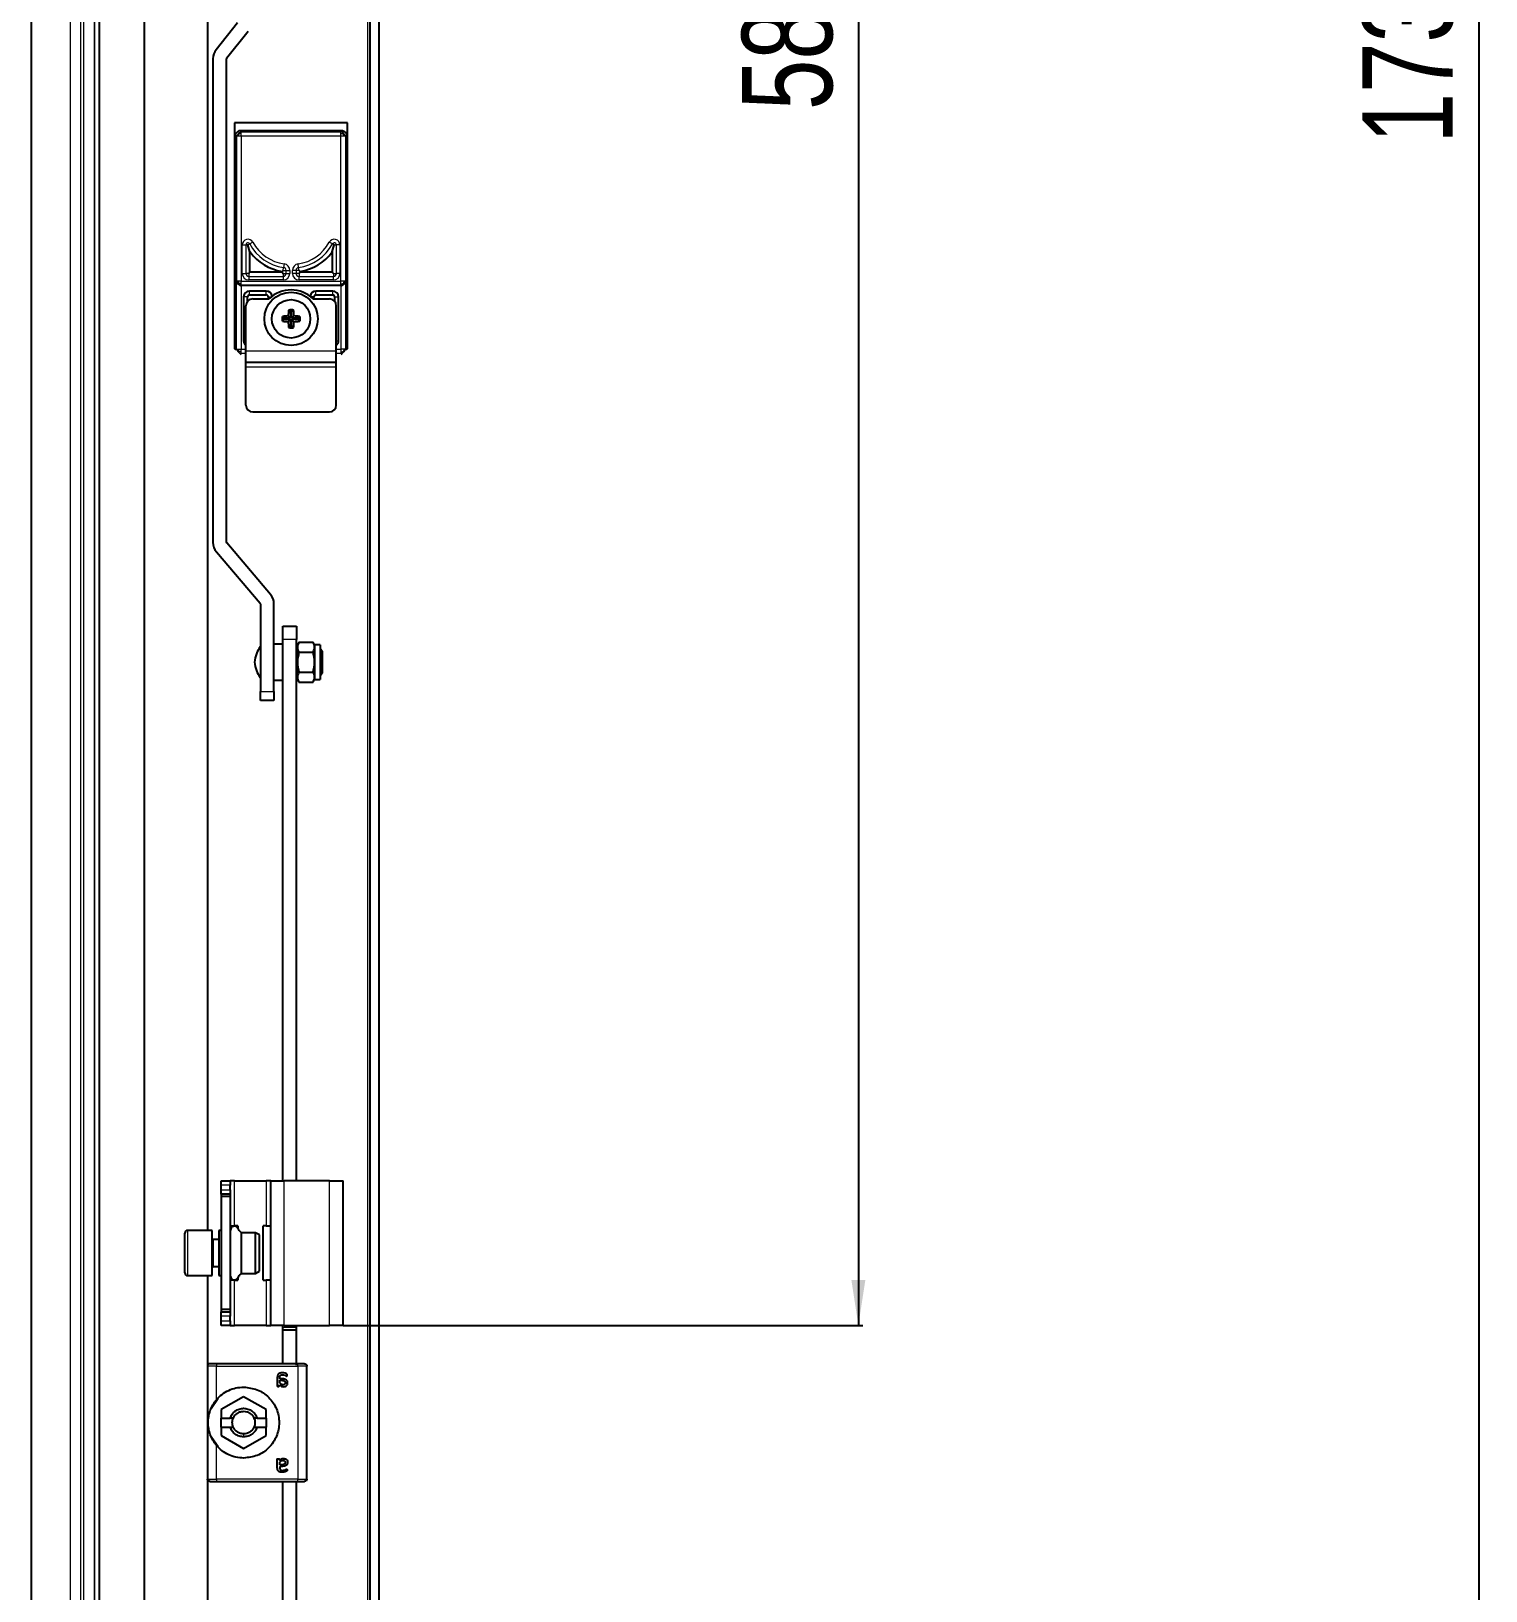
# Model space of a CAD drawing. Header units: millimetres. Extents: x -548 to 1673, y -1447 to 974.
# Drawn here: x 1351.6 to 1673.4, y -564.2 to -219.2 of the extents above; entities that cross this region are included whole.
import ezdxf

# ---------------------------------------------------------------- set-up
doc = ezdxf.new("R2010")
doc.units = ezdxf.units.MM
doc.layers.add('FORMAT', color=7, linetype='Continuous')
doc.styles.add('SLDTEXTSTYLE0', font='TXT', dxfattribs={"width": 0.75})
doc.dimstyles.new('SLDDIMSTYLE0', dxfattribs={"dimtxt": 20, "dimasz": 10, "dimexe": 0, "dimexo": 0.0625, "dimgap": 5, "dimtad": 2, "dimdec": 1, "dimrnd": 1e-09, "dimzin": 12, "dimdsep": 46, "dimtxsty": 'SLDTEXTSTYLE0', "dimsah": 1, "dimcen": 0.09, "dimadec": 0, "dimazin": 3, "dimtfac": 1, "dimtofl": 0, "dimtmove": 0, "dimatfit": 3, "dimfxl": 0, "dimfrac": 2, "dimtolj": 1, "dimtzin": 12, "dimarcsym": 0})

# ---------------------------------------------------------------- blocks, each defined once
blk = doc.blocks.new('_D_8')
at = {"layer": 'FORMAT'}
for p, q in [((1420.57, 651.53), (1672.83, 651.53)), ((1671.83, 651.53), (1671.83, -1080.47)), ((1420.57, -1080.47), (1672.83, -1080.47))]:
    blk.add_line(p, q, dxfattribs=at)
for points in [[(1671.83, 651.53), (1670.3, 641.53), (1673.37, 641.53)], [(1671.83, -1080.47), (1673.37, -1070.47), (1670.3, -1070.47)]]:
    blk.add_solid(points, dxfattribs=at)
at = {"layer": 'FORMAT', "insert": (1646.05, -244.03), "char_height": 20, "attachment_point": 1, "rotation": 90, "style": 'SLDTEXTSTYLE0'}
blk.add_mtext('1732', dxfattribs=at)
blk = doc.blocks.new('_D_11')
at = {"layer": 'FORMAT'}
for p, q in [((1420.57, 76.53), (1535.56, 76.53)), ((1534.56, 76.53), (1534.56, -505.47)), ((1420.57, -505.47), (1535.56, -505.47))]:
    blk.add_line(p, q, dxfattribs=at)
for points in [[(1534.56, 76.53), (1533.02, 66.53), (1536.1, 66.53)], [(1534.56, -505.47), (1536.1, -495.47), (1533.02, -495.47)]]:
    blk.add_solid(points, dxfattribs=at)
at = {"layer": 'FORMAT', "insert": (1508.78, -236.64), "char_height": 20, "attachment_point": 1, "rotation": 90, "style": 'SLDTEXTSTYLE0'}
blk.add_mtext('582', dxfattribs=at)

msp = doc.modelspace()

# ---------------------------------------------------------------- linework, layer by layer
at = {"color": 7, "linetype": 'Continuous', "lineweight": 25}
for p, q in [((1426.56, -1191.97), (1426.56, 763.03)), ((1428.56, -1191.97), (1428.56, 763.03)), ((1376.56, 730.03), (1376.56, -1158.97)), ((1366.56, 700.53), (1366.56, -1129.47)), ((1351.56, 685.53), (1351.56, -1114.47)), ((1390.56, 55.53), (1390.56, -484.47)), ((1397.21, -217.33), (1392.46, -223.3)), ((1394.8, -225.17), (1399.56, -219.2)), ((1391.76, -225.29), (1391.76, -332.27)), ((1394.76, -332.27), (1394.76, -225.29)), ((1421.56, -239.47), (1396.56, -239.47)), ((1396.56, -239.47), (1396.56, -289.47)), ((1397.74, -241.15), (1420.38, -241.15)), ((1421.56, -289.47), (1421.56, -239.47)), ((1396.74, -289.47), (1396.74, -242.15)), ((1421.38, -242.15), (1421.38, -289.47)), ((1399.96, -268.03), (1399.51, -266.47)), ((1399.96, -272.52), (1399.96, -268.03)), ((1418.15, -268.03), (1418.61, -266.47)), ((1418.15, -268.03), (1418.15, -272.52)), ((1399.96, -272.52), (1399.71, -272.77)), ((1407.05, -272.52), (1399.96, -272.52)), ((1407.05, -272.32), (1407.31, -272.1)), ((1407.05, -272.32), (1407.05, -272.52)), ((1407.05, -272.52), (1407.31, -272.77)), ((1411.06, -272.32), (1410.81, -272.1)), ((1411.06, -272.52), (1410.81, -272.77)), ((1411.06, -272.52), (1411.06, -272.32)), ((1418.15, -272.52), (1411.06, -272.52)), ((1418.15, -272.52), (1418.41, -272.77)), ((1398.03, -275.47), (1398.01, -275.47)), ((1398.04, -275.47), (1398.03, -275.47)), ((1420.07, -275.47), (1398.04, -275.47)), ((1420.09, -275.47), (1420.07, -275.47)), ((1420.1, -275.47), (1420.09, -275.47)), ((1398.56, -277.97), (1398.56, -287.67)), ((1399.42, -278.94), (1399.42, -277.97)), ((1403.56, -276.67), (1399.86, -276.67)), ((1399.86, -277.54), (1403.56, -277.54)), ((1400.56, -278.42), (1404.16, -278.42)), ((1403.99, -277.97), (1403.99, -278.42)), ((1413.96, -278.42), (1417.56, -278.42)), ((1414.12, -278.42), (1414.12, -277.97)), ((1418.26, -276.67), (1414.56, -276.67)), ((1414.56, -277.54), (1418.26, -277.54)), ((1418.69, -277.97), (1418.69, -278.94)), ((1419.56, -287.67), (1419.56, -277.97)), ((1399.06, -289.92), (1399.06, -279.92)), ((1407.5, -282.71), (1407.14, -282.27)), ((1408.94, -282.71), (1407.5, -282.71)), ((1408.94, -282.71), (1408.43, -282.19)), ((1408.94, -281.26), (1408.51, -280.9)), ((1408.94, -281.26), (1408.94, -282.71)), ((1409.17, -281.26), (1409.6, -280.9)), ((1409.17, -282.71), (1409.17, -281.26)), ((1409.17, -282.71), (1409.69, -282.19)), ((1410.62, -282.71), (1409.17, -282.71)), ((1410.62, -282.71), (1410.98, -282.27)), ((1419.06, -289.92), (1419.06, -279.92)), ((1407.5, -282.93), (1407.14, -283.37)), ((1407.5, -282.93), (1408.94, -282.93)), ((1408.94, -282.93), (1408.43, -283.45)), ((1408.94, -284.38), (1408.51, -284.74)), ((1408.94, -282.93), (1408.94, -284.38)), ((1409.17, -284.38), (1409.17, -282.93)), ((1409.17, -282.93), (1409.69, -283.45)), ((1409.17, -282.93), (1410.62, -282.93)), ((1409.17, -284.38), (1409.6, -284.74)), ((1410.62, -282.93), (1410.98, -283.37)), ((1396.56, -289.47), (1396.77, -289.47)), ((1421.34, -289.47), (1421.56, -289.47)), ((1399.06, -292.42), (1399.06, -289.92)), ((1399.06, -292.42), (1419.06, -292.42)), ((1399.06, -293.42), (1399.06, -292.42)), ((1419.06, -292.42), (1419.06, -289.92)), ((1419.06, -293.42), (1419.06, -292.42)), ((1399.06, -301.92), (1399.06, -293.42)), ((1419.06, -301.92), (1419.06, -293.42)), ((1400.56, -303.42), (1417.56, -303.42)), ((1392.52, -334.35), (1402.21, -345.71)), ((1404.49, -343.77), (1394.81, -332.4)), ((1402.26, -345.84), (1402.26, -365.27)), ((1405.26, -365.27), (1405.26, -345.84)), ((1407.26, -350.77), (1410.26, -350.77)), ((1407.26, -353.77), (1407.26, -350.77)), ((1410.26, -350.77), (1410.26, -353.77)), ((1407.26, -354.77), (1405.26, -354.77)), ((1407.26, -473.47), (1407.26, -353.77)), ((1410.26, -473.47), (1410.26, -353.77)), ((1410.8, -354.32), (1410.46, -354.92)), ((1410.46, -354.92), (1410.46, -362.62)), ((1410.8, -354.32), (1413.91, -354.32)), ((1414.26, -354.92), (1413.91, -354.32)), ((1415.46, -354.92), (1414.26, -354.92)), ((1414.26, -354.92), (1414.26, -362.62)), ((1415.46, -354.92), (1415.46, -362.62)), ((1410.46, -355.82), (1410.26, -355.82)), ((1410.8, -356.55), (1413.91, -356.55)), ((1415.96, -356.32), (1415.46, -355.82)), ((1415.96, -356.32), (1415.96, -361.22)), ((1410.26, -361.72), (1410.46, -361.72)), ((1410.8, -361), (1413.91, -361)), ((1415.46, -361.72), (1415.96, -361.22)), ((1402.26, -367.27), (1402.26, -365.27)), ((1405.26, -362.77), (1407.26, -362.77)), ((1405.26, -365.27), (1405.26, -367.27)), ((1410.46, -362.62), (1410.8, -363.22)), ((1410.8, -363.22), (1413.91, -363.22)), ((1413.91, -363.22), (1414.26, -362.62)), ((1414.26, -362.62), (1415.46, -362.62)), ((1405.26, -367.27), (1402.26, -367.27)), ((1393.56, -473.47), (1395.56, -473.47)), ((1393.56, -474.47), (1393.56, -473.47)), ((1393.56, -475.47), (1393.56, -474.47)), ((1393.56, -476.47), (1393.56, -475.47)), ((1395.56, -473.47), (1395.56, -474.47)), ((1396.56, -473.47), (1395.56, -473.47)), ((1395.56, -475.47), (1395.56, -474.47)), ((1395.56, -475.47), (1395.56, -476.47)), ((1396.56, -473.47), (1403.56, -473.47)), ((1404.56, -473.47), (1403.56, -473.47)), ((1404.56, -473.47), (1407.56, -473.47)), ((1404.56, -505.47), (1404.56, -473.47)), ((1417.56, -473.47), (1407.56, -473.47)), ((1417.56, -473.47), (1420.56, -473.47)), ((1420.56, -505.47), (1420.56, -473.47)), ((1395.56, -476.47), (1393.56, -476.47)), ((1393.56, -476.47), (1393.56, -476.97)), ((1395.56, -476.97), (1393.56, -476.97)), ((1393.56, -476.97), (1393.56, -501.97)), ((1395.56, -476.47), (1395.56, -476.97)), ((1395.56, -476.97), (1395.56, -501.97)), ((1385.56, -493.87), (1385.56, -485.07)), ((1391.56, -484.47), (1386.16, -484.47)), ((1391.56, -494.47), (1391.56, -484.47)), ((1393.56, -484.47), (1393.06, -484.47)), ((1393.06, -484.47), (1393.06, -485.68)), ((1393.06, -485.68), (1393.06, -494.47)), ((1395.56, -483.47), (1396.56, -483.47)), ((1397.26, -483.47), (1396.56, -483.47)), ((1397.26, -483.47), (1397.26, -483.92)), ((1401.19, -484.97), (1398.06, -484.97)), ((1398.06, -493.97), (1398.06, -484.97)), ((1402.06, -485.47), (1401.19, -484.97)), ((1401.19, -493.97), (1401.19, -484.97)), ((1402.06, -493.47), (1402.06, -485.47)), ((1402.86, -495.47), (1402.86, -483.47)), ((1403.56, -483.47), (1402.86, -483.47)), ((1403.56, -483.47), (1404.56, -483.47)), ((1393.06, -486.47), (1391.81, -486.47)), ((1391.81, -492.47), (1393.06, -492.47)), ((1386.16, -494.47), (1391.56, -494.47)), ((1390.56, -494.47), (1390.56, -514.3)), ((1393.06, -494.47), (1393.56, -494.47)), ((1396.56, -495.47), (1395.56, -495.47)), ((1396.56, -495.47), (1397.26, -495.47)), ((1397.26, -495.02), (1397.26, -495.47)), ((1398.06, -493.97), (1401.19, -493.97)), ((1401.19, -493.97), (1402.06, -493.47)), ((1402.86, -495.47), (1403.56, -495.47)), ((1404.56, -495.47), (1403.56, -495.47)), ((1395.56, -501.97), (1393.56, -501.97)), ((1393.56, -501.97), (1393.56, -502.47)), ((1393.56, -503.47), (1393.56, -502.47)), ((1393.56, -502.47), (1395.56, -502.47)), ((1393.56, -504.47), (1393.56, -503.47)), ((1395.56, -501.97), (1395.56, -502.47)), ((1395.56, -502.47), (1395.56, -503.47)), ((1395.56, -504.47), (1395.56, -503.47)), ((1393.56, -505.47), (1393.56, -504.47)), ((1395.56, -505.47), (1393.56, -505.47)), ((1395.56, -504.47), (1395.56, -505.47)), ((1395.56, -505.47), (1396.56, -505.47)), ((1403.56, -505.47), (1396.56, -505.47)), ((1403.56, -505.47), (1404.56, -505.47)), ((1407.56, -505.47), (1404.56, -505.47)), ((1407.26, -505.93), (1407.26, -505.47)), ((1407.26, -506.43), (1407.26, -505.93)), ((1407.26, -506.43), (1410.26, -506.43)), ((1407.26, -513.97), (1407.26, -506.43)), ((1407.56, -505.47), (1417.56, -505.47)), ((1410.26, -505.93), (1410.26, -505.47)), ((1410.26, -506.43), (1410.26, -505.93)), ((1410.26, -514.27), (1410.26, -506.43)), ((1420.56, -505.47), (1417.56, -505.47)), ((1410.56, -513.97), (1392.56, -513.97)), ((1411.16, -513.97), (1410.91, -513.97)), ((1390.56, -514.47), (1390.56, -539.47)), ((1406, -517.01), (1406, -518.88)), ((1406.53, -517.26), (1406.53, -517.05)), ((1406.91, -517.26), (1406.53, -517.26)), ((1412.56, -539.47), (1412.56, -514.47)), ((1406.46, -518.88), (1406.46, -518.6)), ((1406.53, -517.62), (1406.96, -517.62)), ((1406.53, -518.21), (1406.53, -517.62)), ((1391.39, -523.84), (1392.89, -521.59)), ((1398.56, -521.26), (1393.61, -524.11)), ((1393.61, -524.11), (1393.61, -525.97)), ((1403.51, -524.11), (1398.56, -521.26)), ((1403.51, -525.97), (1403.51, -524.11)), ((1393.61, -525.97), (1395.57, -525.97)), ((1393.61, -527.97), (1393.61, -525.97)), ((1396.27, -525.97), (1395.57, -525.97)), ((1401.54, -525.97), (1400.85, -525.97)), ((1401.54, -525.97), (1403.51, -525.97)), ((1403.51, -525.97), (1403.51, -527.97)), ((1392.89, -532.35), (1391.39, -530.1)), ((1393.61, -527.97), (1393.61, -529.83)), ((1393.61, -527.97), (1395.57, -527.97)), ((1393.61, -529.83), (1398.56, -532.69)), ((1395.57, -527.97), (1396.27, -527.97)), ((1398.56, -532.69), (1403.51, -529.83)), ((1400.85, -527.97), (1401.54, -527.97)), ((1401.54, -527.97), (1403.51, -527.97)), ((1403.51, -529.83), (1403.51, -527.97)), ((1406, -536.93), (1406, -535.06)), ((1406.46, -535.06), (1406.46, -535.34)), ((1406.53, -536.32), (1406.53, -535.74)), ((1406.96, -536.32), (1406.53, -536.32)), ((1406.91, -536.68), (1406.53, -536.68)), ((1406.53, -536.68), (1406.53, -536.9)), ((1390.56, -539.65), (1390.56, -1059.47)), ((1392.56, -539.97), (1410.56, -539.97)), ((1407.26, -1048.47), (1407.26, -539.97)), ((1410.26, -1048.47), (1410.26, -539.97)), ((1410.91, -539.97), (1411.16, -539.97))]:
    msp.add_line(p, q, dxfattribs=at)
at = {"color": 8, "linetype": 'Continuous', "lineweight": 18}
for p, q in [((1425.96, 760.43), (1425.96, -1189.37)), ((1363.15, 697.12), (1363.15, -1126.06)), ((1365.46, 699.43), (1365.46, -1128.37)), ((1365.56, 699.53), (1365.56, -1128.47)), ((1360.15, 694.12), (1360.15, -1123.06)), ((1362.46, 696.43), (1362.46, -1125.37)), ((1397.74, -241.15), (1398.04, -241.45)), ((1398.04, -241.45), (1420.07, -241.45)), ((1420.07, -241.45), (1420.38, -241.15)), ((1397.04, -242.45), (1396.74, -242.15)), ((1397.04, -274.47), (1397.04, -242.45)), ((1398.04, -242.45), (1398.04, -274.47)), ((1420.07, -242.45), (1398.04, -242.45)), ((1420.07, -274.47), (1420.07, -242.45)), ((1421.38, -242.15), (1421.07, -242.45)), ((1421.07, -242.45), (1421.07, -274.47)), ((1398.25, -272.77), (1398.25, -266.47)), ((1398.25, -266.47), (1399.05, -266.47)), ((1399.05, -266.47), (1399.05, -272.77)), ((1399.51, -266.47), (1399.05, -266.47)), ((1399.51, -266.47), (1399.91, -266.25)), ((1400.62, -265.87), (1399.91, -266.25)), ((1418.2, -266.25), (1417.5, -265.87)), ((1418.61, -266.47), (1418.2, -266.25)), ((1418.61, -266.47), (1419.07, -266.47)), ((1419.87, -266.47), (1419.07, -266.47)), ((1419.07, -272.77), (1419.07, -266.47)), ((1419.87, -266.47), (1419.87, -272.77)), ((1407.31, -272.1), (1407.4, -271.45)), ((1407.31, -272.1), (1407.97, -272.1)), ((1407.5, -270.65), (1407.4, -271.45)), ((1407.97, -272.1), (1408.77, -272.1)), ((1407.97, -272.77), (1407.97, -272.1)), ((1408.77, -272.1), (1408.77, -272.77)), ((1409.35, -272.77), (1409.35, -272.1)), ((1410.15, -272.1), (1409.35, -272.1)), ((1410.15, -272.1), (1410.15, -272.77)), ((1410.81, -272.1), (1410.15, -272.1)), ((1410.72, -271.45), (1410.61, -270.65)), ((1410.81, -272.1), (1410.72, -271.45)), ((1397.01, -274.47), (1397.04, -274.47)), ((1397.01, -289.52), (1397.01, -274.47)), ((1398.01, -275.47), (1398.01, -289.52)), ((1398.04, -274.47), (1420.07, -274.47)), ((1398.25, -272.77), (1399.05, -272.77)), ((1399.71, -272.77), (1399.05, -272.77)), ((1399.71, -272.77), (1399.71, -273.43)), ((1399.71, -273.43), (1399.71, -274.23)), ((1399.71, -273.43), (1407.31, -273.43)), ((1407.31, -274.23), (1399.71, -274.23)), ((1407.31, -272.77), (1407.31, -273.43)), ((1407.31, -272.77), (1407.97, -272.77)), ((1407.31, -273.43), (1407.31, -274.23)), ((1407.97, -272.77), (1408.77, -272.77)), ((1410.15, -272.77), (1409.35, -272.77)), ((1410.81, -272.77), (1410.15, -272.77)), ((1410.81, -272.77), (1410.81, -273.43)), ((1410.81, -274.23), (1410.81, -273.43)), ((1410.81, -273.43), (1418.41, -273.43)), ((1418.41, -274.23), (1410.81, -274.23)), ((1418.41, -272.77), (1418.41, -273.43)), ((1418.41, -272.77), (1419.07, -272.77)), ((1418.41, -274.23), (1418.41, -273.43)), ((1419.87, -272.77), (1419.07, -272.77)), ((1420.1, -289.52), (1420.1, -275.47)), ((1421.07, -274.47), (1421.1, -274.47)), ((1421.1, -274.47), (1421.1, -289.52)), ((1399.42, -277.97), (1398.56, -277.97)), ((1399.86, -277.54), (1399.86, -276.67)), ((1403.56, -277.54), (1403.56, -276.67)), ((1403.99, -277.97), (1404.66, -277.97)), ((1414.12, -277.97), (1413.45, -277.97)), ((1414.56, -277.54), (1414.56, -276.67)), ((1418.26, -277.54), (1418.26, -276.67)), ((1418.69, -277.97), (1419.56, -277.97)), ((1396.77, -289.75), (1397.01, -289.52)), ((1398.01, -289.52), (1399.06, -289.52)), ((1399.06, -287.67), (1398.56, -287.67)), ((1419.06, -287.67), (1419.56, -287.67)), ((1419.06, -289.52), (1420.1, -289.52)), ((1421.1, -289.52), (1421.34, -289.75)), ((1398.01, -290.52), (1397.77, -290.75)), ((1399.06, -290.52), (1398.01, -290.52)), ((1399.06, -289.92), (1419.06, -289.92)), ((1420.1, -290.52), (1419.06, -290.52)), ((1420.34, -290.75), (1420.1, -290.52)), ((1399.06, -293.42), (1419.06, -293.42)), ((1410.26, -353.77), (1407.26, -353.77)), ((1402.26, -365.27), (1405.26, -365.27)), ((1395.56, -474.47), (1393.56, -474.47)), ((1393.56, -475.47), (1395.56, -475.47)), ((1396.56, -483.47), (1396.56, -473.47)), ((1403.56, -473.47), (1403.56, -483.47)), ((1407.56, -505.47), (1407.56, -473.47)), ((1417.56, -505.47), (1417.56, -473.47)), ((1386.16, -484.47), (1386.16, -494.47)), ((1391.81, -486.47), (1391.81, -487.94)), ((1391.81, -487.94), (1391.81, -492.47)), ((1396.56, -505.47), (1396.56, -495.47)), ((1403.56, -495.47), (1403.56, -505.47)), ((1395.56, -503.47), (1393.56, -503.47)), ((1393.56, -504.47), (1395.56, -504.47)), ((1410.26, -505.93), (1407.26, -505.93)), ((1392.56, -521.91), (1392.56, -514.47)), ((1392.56, -514.47), (1410.56, -514.47)), ((1410.56, -514.47), (1410.56, -539.47)), ((1398.56, -529.47), (1398.56, -530.12)), ((1392.56, -539.47), (1392.56, -532.03)), ((1410.56, -539.47), (1392.56, -539.47))]:
    msp.add_line(p, q, dxfattribs=at)
at = {"color": 7, "linetype": 'Continuous', "lineweight": 25}
for radius in [5.9, 4.25]:
    msp.add_circle((1409.06, -282.82), radius, dxfattribs=at)
for centre, radius, start, end in [((1394.96, -225.29), 3.2, 141.4416, 180), ((1394.96, -225.29), 0.2, 141.4416, 180), ((1408.76, -261.5), 10.95, 216.5958, 261.061), ((1409.36, -261.5), 10.95, 278.939, 323.4042), ((1399.86, -277.97), 1.3, 90, 180), ((1400.56, -279.92), 1.5, 90, 180), ((1399.86, -277.97), 0.435, 90, 180), ((1403.56, -277.97), 1.3, 6.3593, 90), ((1403.56, -277.97), 0.435, 0, 90), ((1409.06, -283.42), 7, 45.5847, 134.4153), ((1414.56, -277.97), 1.3, 90, 173.6407), ((1414.56, -277.97), 0.435, 90, 180), ((1417.56, -279.92), 1.5, 0, 90), ((1418.26, -277.97), 1.3, 0, 90), ((1418.26, -277.97), 0.435, 0, 90), ((1409.06, -282.82), 2, 164.1146, 195.8854), ((1408.99, -300.9), 18.72, 91.7249, 95.6832), ((1409.06, -282.82), 1.56, 175.8165, 184.1835), ((1427.14, -282.75), 18.72, 174.3168, 178.2751), ((1409.06, -282.82), 2, 74.1146, 105.8854), ((1409.06, -282.82), 1.56, 85.8165, 94.1835), ((1390.98, -282.75), 18.72, 1.7249, 5.6832), ((1409.12, -300.9), 18.72, 84.3168, 88.2751), ((1409.06, -282.82), 1.56, 355.8165, 4.1835), ((1409.06, -282.82), 2, 344.1146, 15.8854), ((1408.99, -264.74), 18.72, 264.3168, 268.2751), ((1427.14, -282.89), 18.72, 181.7249, 185.6832), ((1409.06, -282.82), 2, 254.1146, 285.8854), ((1409.06, -282.82), 1.56, 265.8165, 274.1835), ((1390.98, -282.89), 18.72, 354.3168, 358.2751), ((1409.12, -264.74), 18.72, 271.7249, 275.6832), ((1399.86, -287.67), 1.3, 180, 232.0201), ((1418.26, -287.67), 1.3, 307.9799, 0), ((1400.56, -301.92), 1.5, 180, 270), ((1417.56, -301.92), 1.5, 270, 0), ((1394.96, -332.27), 3.2, 180, 220.4367), ((1394.96, -332.27), 0.2, 180, 220.4367), ((1402.06, -345.84), 3.2, 0, 40.4367), ((1402.06, -345.84), 0.2, 0, 40.4367), ((1408.9, -359.73), 8, 146.1291, 173.1181), ((1408.9, -357.81), 8, 186.8819, 213.8709), ((1386.16, -485.07), 0.6, 90, 180), ((1391.81, -486.22), 0.25, 180, 270), ((1391.81, -492.72), 0.25, 90, 180), ((1386.16, -493.87), 0.6, 180, 270)]:
    msp.add_arc(centre, radius, start, end, dxfattribs=at)
at = {"color": 8, "linetype": 'Continuous', "lineweight": 18}
for centre, radius, start, end in [((1399.51, -266.47), 1.26, 28.2631, 180), ((1418.61, -266.47), 1.26, 0, 151.7369), ((1399.51, -266.47), 0.46, 28.2631, 180), ((1408.76, -261.5), 10.04, 208.2631, 262.2213), ((1408.76, -261.5), 9.24, 208.2631, 262.2213), ((1409.36, -261.5), 9.24, 277.7787, 331.7369), ((1409.36, -261.5), 10.04, 277.7787, 331.7369), ((1418.61, -266.47), 0.46, 0, 151.7369), ((1407.31, -272.1), 0.66, 0, 82.2213), ((1407.31, -272.1), 1.46, 0, 82.2213), ((1410.81, -272.1), 1.46, 97.7787, 180), ((1410.81, -272.1), 0.66, 97.7787, 180), ((1399.71, -272.77), 1.46, 180, 270), ((1399.71, -272.77), 0.66, 180, 270), ((1407.31, -272.77), 1.46, 270, 0), ((1407.31, -272.77), 0.66, 270, 0), ((1410.81, -272.77), 1.46, 180, 270), ((1410.81, -272.77), 0.66, 180, 270), ((1418.41, -272.77), 1.46, 270, 0), ((1418.41, -272.77), 0.66, 270, 0)]:
    msp.add_arc(centre, radius, start, end, dxfattribs=at)
at = {"color": 7, "linetype": 'Continuous', "lineweight": 25}
for points, knots in [([(1396.74, -242.15), (1396.74, -242.13), (1396.76, -242), (1396.88, -241.78), (1397.1, -241.52), (1397.34, -241.31), (1397.53, -241.21), (1397.65, -241.16), (1397.71, -241.16), (1397.74, -241.15)], [0, 0, 0, 0, 0.0566974, 0.2503517, 0.4998638, 0.7488693, 0.8744535, 0.9435148, 1, 1, 1, 1]), ([(1420.38, -241.15), (1420.4, -241.16), (1420.53, -241.17), (1420.75, -241.3), (1421.01, -241.51), (1421.21, -241.75), (1421.32, -241.95), (1421.37, -242.06), (1421.37, -242.13), (1421.38, -242.15)], [0, 0, 0, 0, 0.056697, 0.250352, 0.499864, 0.748869, 0.874453, 0.943515, 1, 1, 1, 1]), ([(1397.01, -274.47), (1397.02, -274.52), (1397.06, -274.73), (1397.29, -275.02), (1397.57, -275.27), (1397.77, -275.39), (1397.9, -275.45), (1397.98, -275.47), (1398.01, -275.47)], [0, 0, 0, 0, 0.125207, 0.499639, 0.74848, 0.874099, 0.946251, 1, 1, 1, 1]), ([(1420.07, -275.47), (1420.11, -275.47), (1420.17, -275.46), (1420.28, -275.42), (1420.48, -275.31), (1420.61, -275.19), (1420.71, -275.1)], [0, 0, 0, 0, 0.124863, 0.249962, 0.500073, 1, 1, 1, 1]), ([(1420.1, -275.47), (1420.14, -275.46), (1420.28, -275.44), (1420.52, -275.29), (1420.78, -275.06), (1420.96, -274.83), (1421.08, -274.63), (1421.09, -274.52), (1421.1, -274.47)], [0, 0, 0, 0, 0.053741, 0.2506254, 0.4994286, 0.749504, 0.8748127, 1, 1, 1, 1]), ([(1410.8, -354.32), (1410.62, -354.72), (1410.29, -355.46), (1410.64, -356.2), (1410.8, -356.55)], [0, 0, 0, 0, 0.534707, 1, 1, 1, 1]), ([(1413.91, -356.55), (1414.09, -356.15), (1414.43, -355.4), (1414.07, -354.67), (1413.91, -354.32)], [0, 0, 0, 0, 0.534707, 1, 1, 1, 1]), ([(1410.8, -356.55), (1410.63, -357.3), (1410.29, -358.78), (1410.63, -360.27), (1410.8, -361)], [0, 0, 0, 0, 0.508481, 1, 1, 1, 1]), ([(1413.91, -361), (1414.09, -360.24), (1414.43, -358.76), (1414.08, -357.27), (1413.91, -356.55)], [0, 0, 0, 0, 0.508481, 1, 1, 1, 1]), ([(1410.8, -361), (1410.62, -361.39), (1410.29, -362.14), (1410.64, -362.88), (1410.8, -363.22)], [0, 0, 0, 0, 0.534707, 1, 1, 1, 1]), ([(1413.91, -363.22), (1414.09, -362.82), (1414.43, -362.08), (1414.07, -361.34), (1413.91, -361)], [0, 0, 0, 0, 0.534707, 1, 1, 1, 1]), ([(1398.06, -484.97), (1397.88, -484.82), (1397.54, -484.51), (1397.34, -483.94), (1396.98, -483.64), (1396.64, -483.51), (1396.28, -483.54), (1395.93, -483.73), (1395.68, -484.09), (1395.6, -484.39), (1395.56, -484.54)], [0, 0, 0, 0, 0.1856756, 0.3710252, 0.4669372, 0.5621716, 0.6563466, 0.7515528, 0.8738418, 1, 1, 1, 1]), ([(1395.56, -494.4), (1395.6, -494.55), (1395.68, -494.85), (1395.93, -495.21), (1396.28, -495.4), (1396.64, -495.43), (1396.98, -495.3), (1397.34, -495), (1397.54, -494.43), (1397.88, -494.12), (1398.06, -493.97)], [0, 0, 0, 0, 0.126158, 0.248447, 0.343653, 0.437828, 0.533063, 0.628975, 0.814324, 1, 1, 1, 1]), ([(1407.11, -515.97), (1406.96, -515.98), (1406.74, -515.99), (1406.46, -516.08), (1406.27, -516.2), (1406.13, -516.37), (1406.02, -516.64), (1406.01, -516.87), (1406, -517.01)], [0, 0, 0, 0, 0.250089, 0.382495, 0.500259, 0.622163, 0.750133, 1, 1, 1, 1]), ([(1406.53, -517.05), (1406.53, -516.96), (1406.54, -516.82), (1406.6, -516.65), (1406.67, -516.54), (1406.78, -516.46), (1406.9, -516.41), (1407.03, -516.39), (1407.12, -516.38), (1407.17, -516.38)], [0, 0, 0, 0, 0.250023, 0.382539, 0.499802, 0.620838, 0.749652, 0.874777, 1, 1, 1, 1]), ([(1408.29, -518.19), (1408.29, -518.11), (1408.28, -517.95), (1408.19, -517.73), (1408.03, -517.56), (1407.76, -517.39), (1407.38, -517.28), (1407.06, -517.27), (1406.91, -517.26)], [0, 0, 0, 0, 0.125049, 0.249886, 0.370856, 0.49982, 0.749609, 1, 1, 1, 1]), ([(1408.18, -516.47), (1408.18, -516.41), (1408.18, -516.33), (1408.11, -516.24), (1407.97, -516.15), (1407.65, -516.02), (1407.32, -515.99), (1407.11, -515.97)], [0, 0, 0, 0, 0.124693, 0.187182, 0.249773, 0.500039, 1, 1, 1, 1]), ([(1407.17, -516.38), (1407.33, -516.4), (1407.57, -516.43), (1407.82, -516.55), (1407.95, -516.62), (1408.02, -516.66), (1408.06, -516.67), (1408.07, -516.68)], [0, 0, 0, 0, 0.4987, 0.749508, 0.874949, 0.946783, 1, 1, 1, 1]), ([(1408.07, -516.68), (1408.08, -516.68), (1408.1, -516.67), (1408.12, -516.66), (1408.13, -516.65), (1408.15, -516.63), (1408.17, -516.59), (1408.17, -516.55), (1408.17, -516.5), (1408.17, -516.48), (1408.18, -516.47)], [0, 0, 0, 0, 0.128825, 0.180169, 0.243397, 0.36986, 0.499864, 0.749649, 0.843476, 1, 1, 1, 1]), ([(1406, -518.88), (1406, -518.89), (1406, -518.91), (1406.01, -518.93), (1406.04, -518.95), (1406.11, -518.97), (1406.18, -518.97), (1406.23, -518.97)], [0, 0, 0, 0, 0.124881, 0.183376, 0.250934, 0.500336, 1, 1, 1, 1]), ([(1406.23, -518.97), (1406.27, -518.97), (1406.34, -518.97), (1406.42, -518.95), (1406.44, -518.93), (1406.45, -518.91), (1406.46, -518.89), (1406.46, -518.88)], [0, 0, 0, 0, 0.499718, 0.749437, 0.810587, 0.875078, 1, 1, 1, 1]), ([(1406.46, -518.6), (1406.58, -518.71), (1406.77, -518.88), (1407.04, -518.99), (1407.21, -519.03), (1407.29, -519.03), (1407.33, -519.03)], [0, 0, 0, 0, 0.499113, 0.749325, 0.874665, 1, 1, 1, 1]), ([(1407.25, -518.62), (1407.18, -518.61), (1407.03, -518.6), (1406.78, -518.47), (1406.63, -518.31), (1406.53, -518.21)], [0, 0, 0, 0, 0.249939, 0.499864, 1, 1, 1, 1]), ([(1406.96, -517.62), (1407.06, -517.62), (1407.24, -517.63), (1407.46, -517.69), (1407.61, -517.78), (1407.7, -517.88), (1407.76, -518.01), (1407.76, -518.1), (1407.76, -518.15)], [0, 0, 0, 0, 0.279652, 0.500248, 0.629485, 0.750186, 0.875763, 1, 1, 1, 1]), ([(1407.76, -518.15), (1407.76, -518.21), (1407.75, -518.31), (1407.69, -518.43), (1407.62, -518.5), (1407.54, -518.56), (1407.45, -518.59), (1407.35, -518.61), (1407.28, -518.62), (1407.25, -518.62)], [0, 0, 0, 0, 0.249168, 0.373635, 0.49939, 0.619394, 0.749656, 0.87477, 1, 1, 1, 1]), ([(1407.33, -519.03), (1407.45, -519.02), (1407.64, -519.01), (1407.86, -518.93), (1408.02, -518.83), (1408.14, -518.7), (1408.27, -518.49), (1408.28, -518.31), (1408.29, -518.19)], [0, 0, 0, 0, 0.25007, 0.379181, 0.500499, 0.62417, 0.750842, 1, 1, 1, 1]), ([(1392.56, -532.03), (1392.27, -531.65), (1391.7, -530.9), (1391.14, -529.65), (1390.79, -528.37), (1390.66, -526.97), (1390.79, -525.57), (1391.14, -524.29), (1391.7, -523.04), (1392.27, -522.29), (1392.56, -521.91)], [0, 0, 0, 0, 0.125762, 0.25037, 0.375307, 0.500139, 0.62481, 0.749763, 0.874888, 1, 1, 1, 1]), ([(1406, -535.06), (1406, -535.05), (1406, -535.03), (1406.01, -535.02), (1406.04, -534.99), (1406.11, -534.97), (1406.18, -534.97), (1406.23, -534.97)], [0, 0, 0, 0, 0.124884, 0.186377, 0.250914, 0.500322, 1, 1, 1, 1]), ([(1407.11, -537.97), (1407.04, -537.97), (1406.89, -537.97), (1406.67, -537.93), (1406.46, -537.86), (1406.27, -537.74), (1406.13, -537.57), (1406.02, -537.3), (1406.01, -537.08), (1406, -536.93)], [0, 0, 0, 0, 0.125255, 0.250437, 0.383066, 0.500493, 0.622629, 0.75025, 1, 1, 1, 1]), ([(1406.23, -534.97), (1406.27, -534.97), (1406.33, -534.97), (1406.4, -534.99), (1406.43, -535), (1406.44, -535.01), (1406.45, -535.03), (1406.46, -535.05), (1406.46, -535.06)], [0, 0, 0, 0, 0.499162, 0.644242, 0.749698, 0.813605, 0.875217, 1, 1, 1, 1]), ([(1406.46, -535.34), (1406.58, -535.23), (1406.77, -535.06), (1407.08, -534.93), (1407.25, -534.92), (1407.33, -534.91)], [0, 0, 0, 0, 0.499364, 0.749701, 1, 1, 1, 1]), ([(1406.53, -535.74), (1406.63, -535.63), (1406.78, -535.47), (1407, -535.36), (1407.14, -535.33), (1407.21, -535.33), (1407.25, -535.32)], [0, 0, 0, 0, 0.499765, 0.749504, 0.874771, 1, 1, 1, 1]), ([(1406.53, -536.9), (1406.53, -536.94), (1406.53, -537.03), (1406.55, -537.16), (1406.6, -537.29), (1406.67, -537.4), (1406.78, -537.48), (1406.94, -537.55), (1407.08, -537.56), (1407.17, -537.56)], [0, 0, 0, 0, 0.125295, 0.250514, 0.383518, 0.50035, 0.621938, 0.750243, 1, 1, 1, 1]), ([(1408.29, -535.76), (1408.29, -535.79), (1408.29, -535.87), (1408.26, -536.03), (1408.18, -536.21), (1408.03, -536.39), (1407.76, -536.55), (1407.38, -536.66), (1407.06, -536.67), (1406.91, -536.68)], [0, 0, 0, 0, 0.062637, 0.125278, 0.250072, 0.374841, 0.499994, 0.749696, 1, 1, 1, 1]), ([(1407.76, -535.79), (1407.76, -535.84), (1407.76, -535.93), (1407.7, -536.06), (1407.61, -536.16), (1407.46, -536.25), (1407.24, -536.31), (1407.06, -536.32), (1406.96, -536.32)], [0, 0, 0, 0, 0.1244465, 0.2497948, 0.3699999, 0.4997343, 0.7199319, 1, 1, 1, 1]), ([(1408.18, -537.47), (1408.17, -537.5), (1408.17, -537.55), (1408.16, -537.64), (1408.11, -537.7), (1407.97, -537.79), (1407.65, -537.92), (1407.32, -537.95), (1407.11, -537.97)], [0, 0, 0, 0, 0.062686, 0.125173, 0.187628, 0.250185, 0.500314, 1, 1, 1, 1]), ([(1407.17, -537.56), (1407.33, -537.55), (1407.64, -537.52), (1407.9, -537.31), (1408.06, -537.27), (1408.07, -537.26)], [0, 0, 0, 0, 0.498852, 0.946609, 1, 1, 1, 1]), ([(1407.25, -535.32), (1407.32, -535.33), (1407.42, -535.33), (1407.54, -535.38), (1407.62, -535.44), (1407.69, -535.51), (1407.73, -535.6), (1407.76, -535.7), (1407.76, -535.76), (1407.76, -535.79)], [0, 0, 0, 0, 0.249623, 0.37714, 0.499734, 0.62273, 0.749812, 0.874876, 1, 1, 1, 1]), ([(1407.33, -534.91), (1407.45, -534.92), (1407.64, -534.93), (1407.86, -535.02), (1408.02, -535.11), (1408.14, -535.24), (1408.27, -535.45), (1408.28, -535.63), (1408.29, -535.76)], [0, 0, 0, 0, 0.25007, 0.379559, 0.500499, 0.624556, 0.750843, 1, 1, 1, 1]), ([(1408.07, -537.26), (1408.08, -537.27), (1408.1, -537.27), (1408.12, -537.28), (1408.13, -537.29), (1408.15, -537.32), (1408.17, -537.38), (1408.17, -537.43), (1408.18, -537.47)], [0, 0, 0, 0, 0.13107, 0.182437, 0.243796, 0.371388, 0.500442, 1, 1, 1, 1])]:
    msp.add_open_spline(points, degree=3, knots=knots, dxfattribs=at)
at = {"color": 8, "linetype": 'Continuous', "lineweight": 18}
for points, knots in [([(1398.04, -241.45), (1398.01, -241.46), (1397.95, -241.46), (1397.83, -241.51), (1397.64, -241.61), (1397.5, -241.74), (1397.41, -241.82)], [0, 0, 0, 0, 0.124863, 0.249962, 0.500073, 1, 1, 1, 1]), ([(1398.04, -241.83), (1398.04, -241.74), (1398.04, -241.62), (1398.04, -241.51), (1398.04, -241.46), (1398.04, -241.46), (1398.04, -241.45)], [0, 0, 0, 0, 0.499933, 0.750044, 0.87514, 1, 1, 1, 1]), ([(1420.07, -241.83), (1420.07, -241.72), (1420.07, -241.58), (1420.07, -241.47), (1420.07, -241.46), (1420.07, -241.45)], [0, 0, 0, 0, 0.633094, 0.851999, 1, 1, 1, 1]), ([(1420.71, -241.82), (1420.61, -241.74), (1420.48, -241.61), (1420.28, -241.51), (1420.17, -241.46), (1420.11, -241.46), (1420.07, -241.45)], [0, 0, 0, 0, 0.4999316, 0.750046, 0.8751428, 1, 1, 1, 1]), ([(1397.41, -241.82), (1397.33, -241.92), (1397.2, -242.05), (1397.09, -242.24), (1397.05, -242.36), (1397.04, -242.42), (1397.04, -242.45)], [0, 0, 0, 0, 0.499932, 0.750046, 0.875143, 1, 1, 1, 1]), ([(1397.41, -242.45), (1397.31, -242.45), (1397.17, -242.45), (1397.06, -242.45), (1397.05, -242.45), (1397.04, -242.45)], [0, 0, 0, 0, 0.633094, 0.851999, 1, 1, 1, 1]), ([(1397.41, -241.82), (1397.42, -241.83), (1397.43, -241.84), (1397.49, -241.91), (1397.52, -241.93)], [0, 0, 0, 0, 0.584601, 1, 1, 1, 1]), ([(1397.41, -242.45), (1397.42, -242.35), (1397.43, -242.16), (1397.49, -242), (1397.52, -241.93)], [0, 0, 0, 0, 0.584782, 1, 1, 1, 1]), ([(1398.04, -242.45), (1398, -242.45), (1397.91, -242.45), (1397.69, -242.45), (1397.53, -242.45), (1397.41, -242.45)], [0, 0, 0, 0, 0.148001, 0.366906, 1, 1, 1, 1]), ([(1398.04, -241.83), (1397.93, -241.83), (1397.75, -241.84), (1397.59, -241.91), (1397.52, -241.93)], [0, 0, 0, 0, 0.584782, 1, 1, 1, 1]), ([(1398.04, -242.45), (1398.04, -242.42), (1398.04, -242.36), (1398.04, -242.25), (1398.04, -242.06), (1398.04, -241.92), (1398.04, -241.83)], [0, 0, 0, 0, 0.124527, 0.250035, 0.500121, 1, 1, 1, 1]), ([(1420.07, -242.45), (1420.07, -242.42), (1420.07, -242.33), (1420.07, -242.1), (1420.07, -241.94), (1420.07, -241.83)], [0, 0, 0, 0, 0.148001, 0.3669064, 1, 1, 1, 1]), ([(1420.07, -241.83), (1420.18, -241.83), (1420.37, -241.84), (1420.53, -241.91), (1420.6, -241.93)], [0, 0, 0, 0, 0.584782, 1, 1, 1, 1]), ([(1420.7, -242.45), (1420.58, -242.45), (1420.43, -242.45), (1420.2, -242.45), (1420.11, -242.45), (1420.07, -242.45)], [0, 0, 0, 0, 0.633094, 0.851999, 1, 1, 1, 1]), ([(1420.71, -241.82), (1420.7, -241.83), (1420.69, -241.84), (1420.62, -241.91), (1420.6, -241.93)], [0, 0, 0, 0, 0.584601, 1, 1, 1, 1]), ([(1420.7, -242.45), (1420.7, -242.35), (1420.69, -242.16), (1420.62, -242), (1420.6, -241.93)], [0, 0, 0, 0, 0.584782, 1, 1, 1, 1]), ([(1421.07, -242.45), (1421.07, -242.45), (1421.06, -242.45), (1420.95, -242.45), (1420.81, -242.45), (1420.7, -242.45)], [0, 0, 0, 0, 0.148001, 0.366906, 1, 1, 1, 1]), ([(1421.07, -242.45), (1421.07, -242.42), (1421.07, -242.36), (1421.02, -242.24), (1420.92, -242.05), (1420.79, -241.92), (1420.71, -241.82)], [0, 0, 0, 0, 0.124863, 0.249962, 0.500073, 1, 1, 1, 1]), ([(1397.41, -274.47), (1397.33, -274.47), (1397.2, -274.47), (1397.1, -274.47), (1397.05, -274.47), (1397.04, -274.47), (1397.04, -274.47)], [0, 0, 0, 0, 0.49988, 0.749964, 0.875473, 1, 1, 1, 1]), ([(1397.41, -275.1), (1397.31, -274.98), (1397.16, -274.82), (1397.06, -274.6), (1397.04, -274.51), (1397.04, -274.47)], [0, 0, 0, 0, 0.633497, 0.852215, 1, 1, 1, 1]), ([(1398.04, -274.47), (1398.01, -274.47), (1397.95, -274.47), (1397.83, -274.47), (1397.64, -274.47), (1397.51, -274.47), (1397.41, -274.47)], [0, 0, 0, 0, 0.124527, 0.250035, 0.500121, 1, 1, 1, 1]), ([(1397.41, -274.47), (1397.42, -274.58), (1397.43, -274.77), (1397.49, -274.93), (1397.52, -274.99)], [0, 0, 0, 0, 0.585225, 1, 1, 1, 1]), ([(1397.41, -275.1), (1397.42, -275.1), (1397.42, -275.09), (1397.49, -275.02), (1397.52, -274.99)], [0, 0, 0, 0, 0.5850478, 1, 1, 1, 1]), ([(1398.04, -275.47), (1398, -275.47), (1397.91, -275.46), (1397.69, -275.35), (1397.53, -275.21), (1397.41, -275.1)], [0, 0, 0, 0, 0.147785, 0.366503, 1, 1, 1, 1]), ([(1398.04, -275.1), (1397.93, -275.1), (1397.75, -275.09), (1397.58, -275.02), (1397.52, -274.99)], [0, 0, 0, 0, 0.585048, 1, 1, 1, 1]), ([(1398.04, -275.1), (1398.04, -275.01), (1398.04, -274.87), (1398.04, -274.68), (1398.04, -274.56), (1398.04, -274.5), (1398.04, -274.47)], [0, 0, 0, 0, 0.4998775, 0.7499648, 0.8754836, 1, 1, 1, 1]), ([(1398.04, -275.47), (1398.04, -275.47), (1398.04, -275.46), (1398.04, -275.42), (1398.04, -275.31), (1398.04, -275.19), (1398.04, -275.1)], [0, 0, 0, 0, 0.124863, 0.249962, 0.500073, 1, 1, 1, 1]), ([(1420.07, -275.1), (1420.07, -274.98), (1420.07, -274.82), (1420.07, -274.6), (1420.07, -274.51), (1420.07, -274.47)], [0, 0, 0, 0, 0.633497, 0.852215, 1, 1, 1, 1]), ([(1420.7, -274.47), (1420.61, -274.47), (1420.47, -274.47), (1420.28, -274.47), (1420.17, -274.47), (1420.11, -274.47), (1420.07, -274.47)], [0, 0, 0, 0, 0.49988, 0.749964, 0.875473, 1, 1, 1, 1]), ([(1420.07, -275.1), (1420.18, -275.1), (1420.37, -275.09), (1420.53, -275.02), (1420.6, -274.99)], [0, 0, 0, 0, 0.585048, 1, 1, 1, 1]), ([(1420.07, -275.47), (1420.07, -275.47), (1420.07, -275.46), (1420.07, -275.35), (1420.07, -275.21), (1420.07, -275.1)], [0, 0, 0, 0, 0.147785, 0.366503, 1, 1, 1, 1]), ([(1420.7, -274.47), (1420.7, -274.58), (1420.69, -274.77), (1420.62, -274.93), (1420.6, -274.99)], [0, 0, 0, 0, 0.585225, 1, 1, 1, 1]), ([(1420.71, -275.1), (1420.7, -275.1), (1420.69, -275.09), (1420.62, -275.02), (1420.6, -274.99)], [0, 0, 0, 0, 0.585048, 1, 1, 1, 1]), ([(1421.07, -274.47), (1421.07, -274.47), (1421.06, -274.47), (1421.02, -274.47), (1420.91, -274.47), (1420.79, -274.47), (1420.7, -274.47)], [0, 0, 0, 0, 0.124527, 0.250035, 0.500121, 1, 1, 1, 1]), ([(1420.71, -275.1), (1420.79, -275.01), (1420.92, -274.87), (1421.02, -274.68), (1421.07, -274.56), (1421.07, -274.5), (1421.07, -274.47)], [0, 0, 0, 0, 0.4998775, 0.7499648, 0.8754836, 1, 1, 1, 1]), ([(1397.01, -289.52), (1397.02, -289.52), (1397.03, -289.52), (1397.14, -289.52), (1397.28, -289.52), (1397.38, -289.52)], [0, 0, 0, 0, 0.148001, 0.366906, 1, 1, 1, 1]), ([(1397.01, -289.52), (1397.01, -289.55), (1397.02, -289.61), (1397.07, -289.73), (1397.17, -289.92), (1397.3, -290.06), (1397.38, -290.15)], [0, 0, 0, 0, 0.124863, 0.249962, 0.500073, 1, 1, 1, 1]), ([(1397.38, -289.52), (1397.5, -289.52), (1397.66, -289.52), (1397.88, -289.52), (1397.97, -289.52), (1398.01, -289.52)], [0, 0, 0, 0, 0.633094, 0.851999, 1, 1, 1, 1]), ([(1397.38, -289.52), (1397.39, -289.63), (1397.4, -289.81), (1397.46, -289.97), (1397.49, -290.04)], [0, 0, 0, 0, 0.584782, 1, 1, 1, 1]), ([(1398.01, -290.14), (1398.01, -290.05), (1398.01, -289.92), (1398.01, -289.73), (1398.01, -289.61), (1398.01, -289.55), (1398.01, -289.52)], [0, 0, 0, 0, 0.49988, 0.749964, 0.875473, 1, 1, 1, 1]), ([(1420.73, -289.52), (1420.64, -289.52), (1420.5, -289.52), (1420.31, -289.52), (1420.2, -289.52), (1420.14, -289.52), (1420.1, -289.52)], [0, 0, 0, 0, 0.49988, 0.749964, 0.875473, 1, 1, 1, 1]), ([(1420.1, -290.14), (1420.1, -290.03), (1420.1, -289.87), (1420.1, -289.64), (1420.1, -289.55), (1420.1, -289.52)], [0, 0, 0, 0, 0.6330936, 0.851999, 1, 1, 1, 1]), ([(1420.73, -289.52), (1420.73, -289.63), (1420.72, -289.81), (1420.65, -289.97), (1420.62, -290.04)], [0, 0, 0, 0, 0.5847816, 1, 1, 1, 1]), ([(1421.1, -289.52), (1421.1, -289.52), (1421.09, -289.52), (1421.05, -289.52), (1420.94, -289.52), (1420.82, -289.52), (1420.73, -289.52)], [0, 0, 0, 0, 0.124859, 0.249955, 0.500068, 1, 1, 1, 1]), ([(1420.73, -290.15), (1420.82, -290.06), (1420.94, -289.92), (1421.05, -289.73), (1421.09, -289.61), (1421.1, -289.55), (1421.1, -289.52)], [0, 0, 0, 0, 0.4999316, 0.750046, 0.8751428, 1, 1, 1, 1]), ([(1397.38, -290.15), (1397.39, -290.14), (1397.4, -290.13), (1397.46, -290.07), (1397.49, -290.04)], [0, 0, 0, 0, 0.584601, 1, 1, 1, 1]), ([(1397.38, -290.15), (1397.47, -290.23), (1397.61, -290.36), (1397.8, -290.46), (1397.92, -290.51), (1397.98, -290.51), (1398.01, -290.52)], [0, 0, 0, 0, 0.499931, 0.750045, 0.875142, 1, 1, 1, 1]), ([(1398.01, -290.14), (1397.9, -290.14), (1397.72, -290.13), (1397.56, -290.07), (1397.49, -290.04)], [0, 0, 0, 0, 0.584782, 1, 1, 1, 1]), ([(1398.01, -290.52), (1398.01, -290.51), (1398.01, -290.51), (1398.01, -290.46), (1398.01, -290.35), (1398.01, -290.23), (1398.01, -290.14)], [0, 0, 0, 0, 0.124859, 0.249955, 0.500068, 1, 1, 1, 1]), ([(1420.1, -290.14), (1420.21, -290.14), (1420.4, -290.13), (1420.56, -290.07), (1420.62, -290.04)], [0, 0, 0, 0, 0.584782, 1, 1, 1, 1]), ([(1420.1, -290.52), (1420.1, -290.51), (1420.1, -290.5), (1420.1, -290.39), (1420.1, -290.25), (1420.1, -290.14)], [0, 0, 0, 0, 0.148001, 0.366906, 1, 1, 1, 1]), ([(1420.1, -290.52), (1420.14, -290.51), (1420.2, -290.51), (1420.31, -290.46), (1420.5, -290.36), (1420.64, -290.23), (1420.73, -290.15)], [0, 0, 0, 0, 0.124863, 0.249962, 0.500073, 1, 1, 1, 1]), ([(1420.73, -290.15), (1420.73, -290.14), (1420.72, -290.13), (1420.65, -290.07), (1420.62, -290.04)], [0, 0, 0, 0, 0.584601, 1, 1, 1, 1])]:
    msp.add_open_spline(points, degree=3, knots=knots, dxfattribs=at)
at = {"color": 7, "linetype": 'Continuous', "lineweight": 25}
for points in [[(1391.06, -513.97), (1390.99, -513.98), (1390.86, -513.99), (1390.7, -514.11), (1390.58, -514.27), (1390.56, -514.41), (1390.56, -514.47)], [(1392.56, -513.97), (1392.36, -513.97), (1391.97, -513.97), (1391.47, -513.97), (1391.13, -513.97), (1391.08, -513.97), (1391.06, -513.97)], [(1412.06, -513.97), (1412.03, -513.97), (1411.99, -513.97), (1411.64, -513.97), (1411.15, -513.97), (1410.75, -513.97), (1410.56, -513.97)], [(1412.06, -513.97), (1412.12, -513.98), (1412.25, -513.99), (1412.42, -514.11), (1412.53, -514.27), (1412.55, -514.41), (1412.56, -514.47)], [(1392.56, -521.91), (1392.95, -521.5), (1393.74, -520.67), (1395.23, -519.8), (1396.85, -519.23), (1397.99, -519.16), (1398.56, -519.12)], [(1398.56, -519.12), (1399.58, -519.24), (1401.64, -519.47), (1404.25, -521.29), (1406, -523.88), (1406.61, -526.97), (1406, -530.06), (1404.25, -532.65), (1401.64, -534.47), (1399.58, -534.7), (1398.56, -534.82)], [(1395.57, -525.97), (1395.7, -525.67), (1395.97, -525.07), (1396.69, -524.37), (1397.57, -523.92), (1398.56, -523.77), (1399.54, -523.92), (1400.42, -524.37), (1401.15, -525.07), (1401.41, -525.67), (1401.54, -525.97)], [(1396.27, -527.97), (1396.21, -527.81), (1396.09, -527.49), (1396.04, -526.97), (1396.09, -526.45), (1396.21, -526.13), (1396.27, -525.97)], [(1396.27, -525.97), (1396.38, -525.76), (1396.61, -525.33), (1397.17, -524.85), (1397.83, -524.53), (1398.32, -524.49), (1398.56, -524.47)], [(1398.56, -524.47), (1398.8, -524.49), (1399.28, -524.53), (1399.94, -524.85), (1400.5, -525.33), (1400.73, -525.76), (1400.85, -525.97)], [(1400.85, -525.97), (1400.91, -526.13), (1401.03, -526.45), (1401.07, -526.97), (1401.03, -527.49), (1400.91, -527.81), (1400.85, -527.97)], [(1398.56, -530.12), (1398.23, -530.09), (1397.57, -530.03), (1396.69, -529.56), (1395.97, -528.88), (1395.7, -528.27), (1395.57, -527.97)], [(1398.56, -529.47), (1398.32, -529.45), (1397.83, -529.41), (1397.17, -529.09), (1396.61, -528.61), (1396.38, -528.18), (1396.27, -527.97)], [(1401.54, -527.97), (1401.41, -528.27), (1401.15, -528.88), (1400.42, -529.56), (1399.54, -530.03), (1398.89, -530.09), (1398.56, -530.12)], [(1400.85, -527.97), (1400.73, -528.18), (1400.5, -528.61), (1399.94, -529.09), (1399.28, -529.41), (1398.8, -529.45), (1398.56, -529.47)], [(1398.56, -534.82), (1397.99, -534.79), (1396.85, -534.71), (1395.23, -534.14), (1393.74, -533.27), (1392.95, -532.44), (1392.56, -532.03)], [(1391.06, -539.97), (1390.99, -539.96), (1390.86, -539.95), (1390.7, -539.83), (1390.58, -539.67), (1390.56, -539.54), (1390.56, -539.47)], [(1391.06, -539.97), (1391.08, -539.97), (1391.13, -539.97), (1391.47, -539.97), (1391.97, -539.97), (1392.36, -539.97), (1392.56, -539.97)], [(1410.56, -539.97), (1410.75, -539.97), (1411.15, -539.97), (1411.64, -539.97), (1411.99, -539.97), (1412.03, -539.97), (1412.06, -539.97)], [(1412.56, -539.47), (1412.55, -539.54), (1412.53, -539.67), (1412.42, -539.83), (1412.25, -539.95), (1412.12, -539.96), (1412.06, -539.97)]]:
    msp.add_open_spline(points, degree=3, dxfattribs=at)
at = {"color": 8, "linetype": 'Continuous', "lineweight": 18}
for points in [[(1392.56, -513.97), (1392.56, -513.98), (1392.56, -513.99), (1392.56, -514.11), (1392.56, -514.27), (1392.56, -514.41), (1392.56, -514.47)], [(1410.56, -514.47), (1410.56, -514.41), (1410.56, -514.27), (1410.56, -514.11), (1410.56, -513.99), (1410.56, -513.98), (1410.56, -513.97)], [(1392.56, -514.47), (1392.3, -514.47), (1391.77, -514.47), (1391.11, -514.47), (1390.65, -514.47), (1390.59, -514.47), (1390.56, -514.47)], [(1412.56, -514.47), (1412.53, -514.47), (1412.47, -514.47), (1412, -514.47), (1411.34, -514.47), (1410.82, -514.47), (1410.56, -514.47)], [(1390.56, -539.47), (1390.59, -539.47), (1390.65, -539.47), (1391.11, -539.47), (1391.77, -539.47), (1392.3, -539.47), (1392.56, -539.47)], [(1392.56, -539.47), (1392.56, -539.54), (1392.56, -539.67), (1392.56, -539.83), (1392.56, -539.95), (1392.56, -539.96), (1392.56, -539.97)], [(1410.56, -539.97), (1410.56, -539.96), (1410.56, -539.95), (1410.56, -539.83), (1410.56, -539.67), (1410.56, -539.54), (1410.56, -539.47)], [(1410.56, -539.47), (1410.82, -539.47), (1411.34, -539.47), (1412, -539.47), (1412.47, -539.47), (1412.53, -539.47), (1412.56, -539.47)]]:
    msp.add_open_spline(points, degree=3, dxfattribs=at)

# ---------------------------------------------------------------- dimensions: what is measured, and where the dimension line sits
at = {"layer": 'FORMAT'}
for base, p1, p2, picture, middle in [((1671.83, -1080.47), (1420.56, 651.53), (1420.56, -1080.47), '_D_8', (1671.83, -214.47)), ((1534.56, -505.47), (1420.56, 76.53), (1420.56, -505.47), '_D_11', (1534.56, -214.47))]:
    dim = msp.add_linear_dim(base=base, p1=p1, p2=p2, angle=90, dimstyle='SLDDIMSTYLE0', dxfattribs=at)
    dim.commit()
    dim.dimension.update_dxf_attribs({"geometry": picture, "text_midpoint": middle, "dimtype": 160})

doc.saveas('drawing.dxf')
